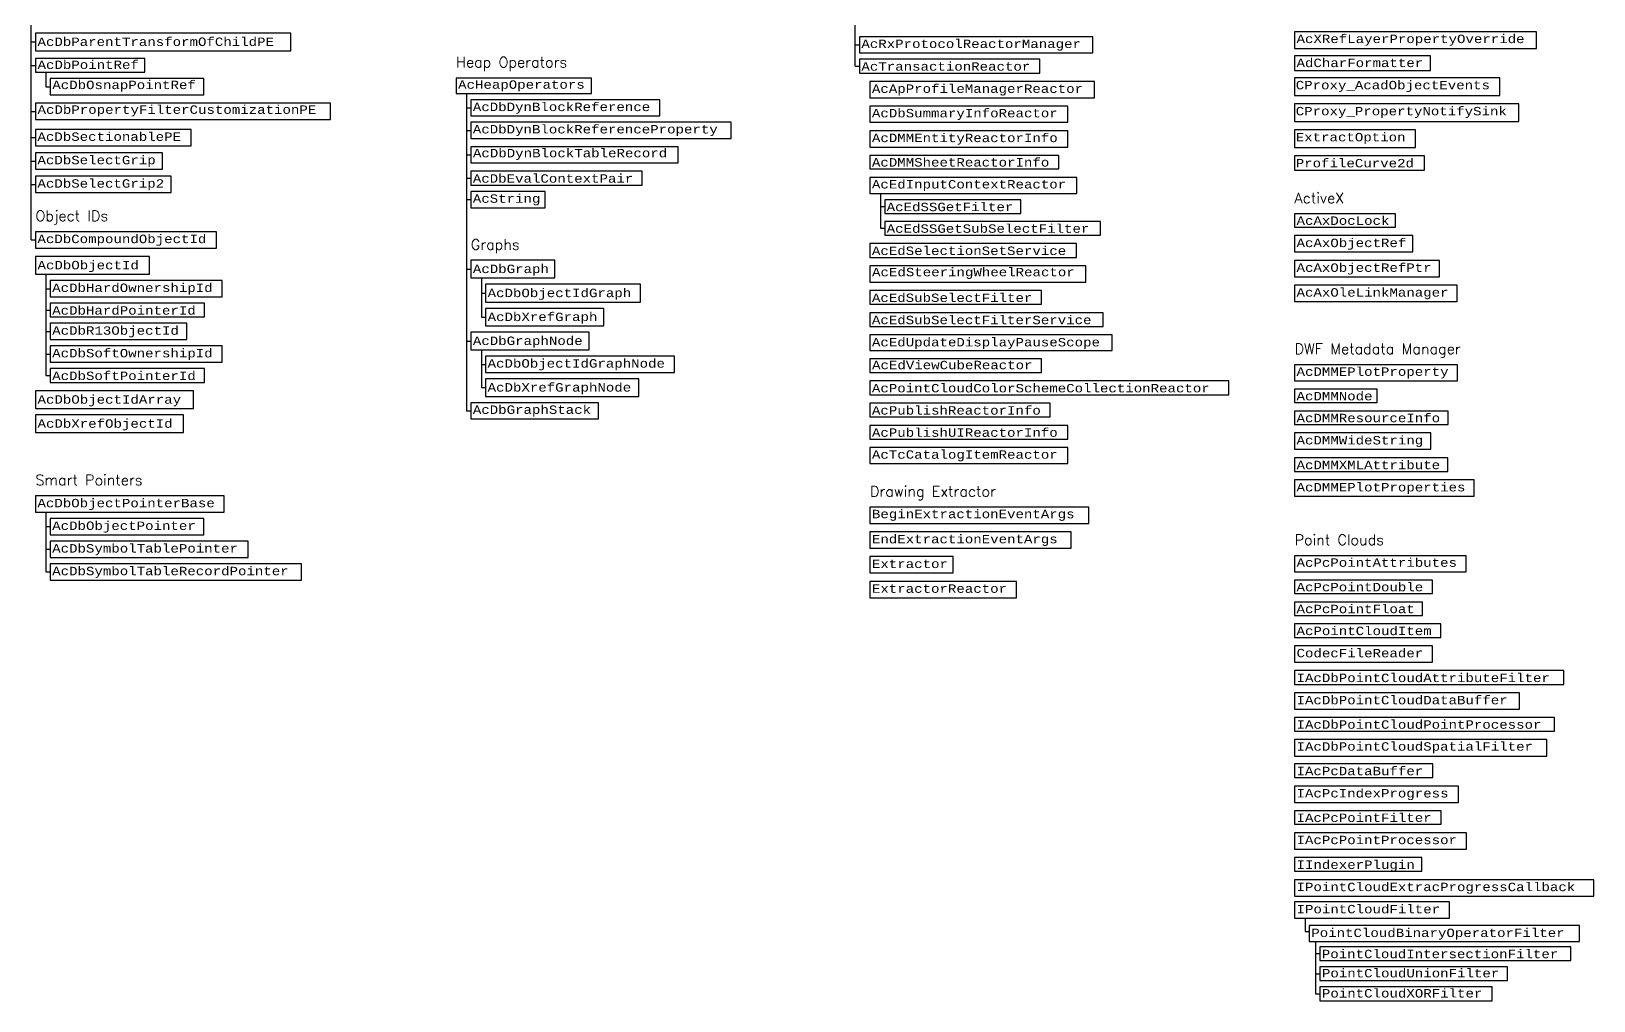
# Model space of a CAD drawing. Header units: inches. Extents: x 349 to 921, y -346 to 10.
# Drawn here: x 429 to 503.1, y -129 to -83 of the extents above; entities that cross this region are included whole.
import ezdxf

# ---------------------------------------------------------------- set-up
doc = ezdxf.new("R2010")
doc.units = ezdxf.units.IN
doc.header["$MEASUREMENT"] = 0
for name, color, linetype in [('ObjectARX 2009 Unmanaged classes', 7, 'Continuous'), ('ObjectARX 2010 Unmanaged classes', 7, 'Continuous'), ('Unmanaged classes', 7, 'Continuous'), ('Unmanaged classes w .NET Wrappers', 3, 'Continuous')]:
    doc.layers.add(name, color=color, linetype=linetype)
doc.styles.add('Categories', font='romanc.shx', dxfattribs={"height": 0.5})
doc.styles.get("Standard").update_dxf_attribs({"font": 'cour.ttf'})
doc.styles.add('Unmanaged', font='cour.ttf', dxfattribs={"height": 0.2})

msp = doc.modelspace()

# ---------------------------------------------------------------- linework, layer by layer
for p, q in [((428.968, -92.926), (428.968, -0.743)), ((468.078, -84.679), (468.078, -0.743)), ((428.968, -83.531), (429.168, -83.531)), ((468.078, -83.671), (468.278, -83.671)), ((428.968, -84.642), (429.168, -84.642)), ((429.668, -84.969), (429.668, -85.657)), ((468.078, -84.679), (468.278, -84.679)), ((429.668, -85.657), (429.868, -85.657)), ((449.634, -85.985), (449.634, -101.039)), ((449.634, -86.666), (449.834, -86.666)), ((428.968, -86.832), (429.168, -86.832)), ((428.968, -88.072), (429.168, -88.072)), ((449.634, -87.727), (449.834, -87.727)), ((449.634, -88.888), (449.834, -88.888)), ((428.968, -89.183), (429.168, -89.183)), ((428.968, -90.293), (429.168, -90.293)), ((449.634, -89.996), (449.834, -89.996)), ((449.634, -91.011), (449.834, -91.011)), ((469.278, -90.719), (469.278, -92.374)), ((469.278, -91.347), (469.478, -91.347)), ((469.278, -92.374), (469.478, -92.374)), ((428.968, -92.926), (429.168, -92.926)), ((428.968, -92.926), (429.168, -92.926)), ((429.668, -94.556), (429.668, -99.364)), ((449.634, -94.316), (449.834, -94.316)), ((450.334, -94.734), (450.334, -96.594)), ((429.668, -95.244), (429.868, -95.244)), ((450.334, -95.455), (450.534, -95.455)), ((429.668, -96.259), (429.868, -96.259)), ((450.334, -96.594), (450.534, -96.594)), ((429.668, -97.274), (429.868, -97.274)), ((449.634, -97.73), (449.834, -97.73)), ((429.668, -98.349), (429.868, -98.349)), ((450.334, -98.148), (450.334, -99.941)), ((429.668, -99.364), (429.868, -99.364)), ((450.334, -98.835), (450.534, -98.835)), ((450.334, -99.941), (450.534, -99.941)), ((449.634, -101.039), (449.834, -101.039)), ((429.668, -105.853), (429.668, -108.691)), ((429.668, -106.54), (429.868, -106.54)), ((429.668, -107.616), (429.868, -107.616)), ((429.668, -108.691), (429.868, -108.691)), ((489.431, -125.129), (489.431, -125.757)), ((489.431, -125.757), (489.631, -125.757)), ((489.931, -126.231), (489.931, -128.719)), ((489.931, -126.81), (490.131, -126.81)), ((489.931, -127.764), (490.131, -127.764)), ((489.931, -128.719), (490.131, -128.719))]:
    msp.add_line(p, q)
for points in [[(488.931, -83.056), (488.931, -83.843), (500.423, -83.843), (500.423, -83.056)], [(429.168, -83.11), (429.168, -83.953), (441.285, -83.953), (441.285, -83.11)], [(468.278, -83.29), (468.278, -84.052), (479.357, -84.052), (479.357, -83.29)], [(429.168, -84.314), (429.168, -84.969), (434.365, -84.969), (434.365, -84.314)], [(468.278, -84.352), (468.278, -85.006), (476.836, -85.006), (476.836, -84.352)], [(488.931, -84.196), (488.931, -84.89), (495.389, -84.89), (495.389, -84.196)], [(429.868, -85.269), (429.868, -86.044), (437.166, -86.044), (437.166, -85.269)], [(449.134, -85.244), (449.134, -85.985), (455.56, -85.985), (455.56, -85.244)], [(488.931, -85.236), (488.931, -86.071), (498.681, -86.071), (498.681, -85.236)], [(468.778, -85.406), (468.778, -86.182), (479.437, -86.182), (479.437, -85.406)], [(429.168, -86.444), (429.168, -87.22), (443.174, -87.22), (443.174, -86.444)], [(449.834, -86.285), (449.834, -87.046), (458.798, -87.046), (458.798, -86.285)], [(468.778, -86.582), (468.778, -87.343), (478.176, -87.343), (478.176, -86.582)], [(488.931, -86.471), (488.931, -87.306), (499.572, -87.306), (499.572, -86.471)], [(449.834, -87.346), (449.834, -88.107), (462.195, -88.107), (462.195, -87.346)], [(429.168, -87.685), (429.168, -88.46), (436.556, -88.46), (436.556, -87.685)], [(468.778, -87.743), (468.778, -88.518), (478.166, -88.518), (478.166, -87.743)], [(488.931, -87.706), (488.931, -88.542), (494.67, -88.542), (494.67, -87.706)], [(429.168, -88.795), (429.168, -89.57), (435.205, -89.57), (435.205, -88.795)], [(449.834, -88.507), (449.834, -89.268), (459.681, -89.268), (459.681, -88.507)], [(468.778, -88.918), (468.778, -89.558), (477.746, -89.558), (477.746, -88.918)], [(488.931, -88.942), (488.931, -89.622), (495.095, -89.622), (495.095, -88.942)], [(449.834, -89.668), (449.834, -90.323), (457.972, -90.323), (457.972, -89.668)], [(429.168, -89.905), (429.168, -90.681), (435.611, -90.681), (435.611, -89.905)], [(468.778, -89.958), (468.778, -90.719), (478.596, -90.719), (478.596, -89.958)], [(449.834, -90.623), (449.834, -91.398), (453.363, -91.398), (453.363, -90.623)], [(469.478, -91.019), (469.478, -91.674), (475.935, -91.674), (475.935, -91.019)], [(488.931, -91.686), (488.931, -92.326), (493.728, -92.326), (493.728, -91.686)], [(429.168, -92.538), (429.168, -93.313), (437.754, -93.313), (437.754, -92.538)], [(429.168, -92.538), (429.168, -93.313), (437.754, -93.313), (437.754, -92.538)], [(469.478, -92.047), (469.478, -92.701), (479.717, -92.701), (479.717, -92.047)], [(468.778, -93.101), (468.778, -93.756), (478.582, -93.756), (478.582, -93.101)], [(488.931, -92.726), (488.931, -93.502), (494.549, -93.502), (494.549, -92.726)], [(429.168, -93.713), (429.168, -94.556), (434.588, -94.556), (434.588, -93.713)], [(449.834, -93.898), (449.834, -94.734), (453.827, -94.734), (453.827, -93.898)], [(468.778, -94.156), (468.778, -94.932), (479.017, -94.932), (479.017, -94.156)], [(488.931, -93.902), (488.931, -94.677), (495.809, -94.677), (495.809, -93.902)], [(429.868, -94.856), (429.868, -95.631), (438.034, -95.631), (438.034, -94.856)], [(450.534, -95.034), (450.534, -95.877), (457.891, -95.877), (457.891, -95.034)], [(468.778, -95.332), (468.778, -95.986), (476.916, -95.986), (476.916, -95.332)], [(488.931, -95.077), (488.931, -95.853), (496.649, -95.853), (496.649, -95.077)], [(429.868, -95.931), (429.868, -96.586), (437.194, -96.586), (437.194, -95.931)], [(450.534, -96.177), (450.534, -97.012), (456.153, -97.012), (456.153, -96.177)], [(468.778, -96.386), (468.778, -97.041), (479.842, -97.041), (479.842, -96.386)], [(429.868, -96.886), (429.868, -97.662), (436.354, -97.662), (436.354, -96.886)], [(449.834, -97.312), (449.834, -98.148), (455.443, -98.148), (455.443, -97.312)], [(468.778, -97.441), (468.778, -98.176), (480.281, -98.176), (480.281, -97.441)], [(429.868, -97.962), (429.868, -98.737), (438.034, -98.737), (438.034, -97.962)], [(450.534, -98.448), (450.534, -99.223), (459.498, -99.223), (459.498, -98.448)], [(468.778, -98.568), (468.778, -99.223), (476.916, -99.223), (476.916, -98.568)], [(429.868, -99.037), (429.868, -99.692), (437.194, -99.692), (437.194, -99.037)], [(488.931, -98.853), (488.931, -99.614), (496.671, -99.614), (496.671, -98.853)], [(429.168, -100.092), (429.168, -100.934), (436.674, -100.934), (436.674, -100.092)], [(450.534, -99.523), (450.534, -100.359), (457.804, -100.359), (457.804, -99.523)], [(468.778, -99.623), (468.778, -100.277), (485.805, -100.277), (485.805, -99.623)], [(488.931, -100.014), (488.931, -100.654), (492.853, -100.654), (492.853, -100.014)], [(449.834, -100.659), (449.834, -101.42), (455.891, -101.42), (455.891, -100.659)], [(468.778, -100.677), (468.778, -101.332), (477.326, -101.332), (477.326, -100.677)], [(429.168, -101.234), (429.168, -102.077), (436.189, -102.077), (436.189, -101.234)], [(488.931, -101.054), (488.931, -101.694), (496.219, -101.694), (496.219, -101.054)], [(468.778, -101.732), (468.778, -102.387), (478.166, -102.387), (478.166, -101.732)], [(488.931, -102.094), (488.931, -102.87), (495.401, -102.87), (495.401, -102.094)], [(468.778, -102.787), (468.778, -103.548), (478.176, -103.548), (478.176, -102.787)], [(488.931, -103.27), (488.931, -103.924), (496.214, -103.924), (496.214, -103.27)], [(488.931, -104.324), (488.931, -105.1), (497.458, -105.1), (497.458, -104.324)], [(429.168, -105.077), (429.168, -105.853), (438.132, -105.853), (438.132, -105.077)], [(468.778, -105.612), (468.778, -106.387), (479.168, -106.387), (479.168, -105.612)], [(429.868, -106.153), (429.868, -106.928), (437.166, -106.928), (437.166, -106.153)], [(468.778, -106.787), (468.778, -107.563), (478.331, -107.563), (478.331, -106.787)], [(429.868, -107.228), (429.868, -108.003), (439.267, -108.003), (439.267, -107.228)], [(468.778, -107.963), (468.778, -108.738), (472.725, -108.738), (472.725, -107.963)], [(488.931, -107.918), (488.931, -108.679), (497.083, -108.679), (497.083, -107.918)], [(429.868, -108.303), (429.868, -109.079), (441.788, -109.079), (441.788, -108.303)], [(468.778, -109.138), (468.778, -109.913), (475.737, -109.913), (475.737, -109.138)], [(488.931, -109.079), (488.931, -109.719), (495.478, -109.719), (495.478, -109.079)], [(488.931, -110.119), (488.931, -110.759), (495.012, -110.759), (495.012, -110.119)], [(488.931, -111.159), (488.931, -111.8), (495.869, -111.8), (495.869, -111.159)], [(488.931, -112.2), (488.931, -112.975), (495.477, -112.975), (495.477, -112.2)], [(488.931, -113.375), (488.931, -114.03), (501.715, -114.03), (501.715, -113.375)], [(488.931, -114.43), (488.931, -115.205), (499.61, -115.205), (499.61, -114.43)], [(488.931, -115.605), (488.931, -116.246), (501.272, -116.246), (501.272, -115.605)], [(488.931, -116.646), (488.931, -117.431), (500.903, -117.431), (500.903, -116.646)], [(488.931, -117.799), (488.931, -118.453), (495.498, -118.453), (495.498, -117.799)], [(488.931, -118.853), (488.931, -119.629), (496.714, -119.629), (496.714, -118.853)], [(488.931, -120.029), (488.931, -120.669), (495.884, -120.669), (495.884, -120.029)], [(488.931, -121.069), (488.931, -121.844), (497.09, -121.844), (497.09, -121.069)], [(488.931, -122.244), (488.931, -122.899), (494.975, -122.899), (494.975, -122.244)], [(488.931, -123.299), (488.931, -124.075), (503.133, -124.075), (503.133, -123.299)], [(488.931, -124.354), (488.931, -125.129), (496.282, -125.129), (496.282, -124.354)], [(489.631, -125.479), (489.631, -126.231), (502.46, -126.231), (502.46, -125.479)], [(490.131, -126.482), (490.131, -127.137), (502.047, -127.137), (502.047, -126.482)], [(490.131, -127.437), (490.131, -128.092), (499.045, -128.092), (499.045, -127.437)], [(490.131, -128.392), (490.131, -129.046), (498.317, -129.046), (498.317, -128.392)]]:
    msp.add_lwpolyline(points, close=True)

# ---------------------------------------------------------------- texts
at = {"color": 1, "char_height": 0.5, "attachment_point": 1, "style": 'Categories'}
for s, insert, width in [('Heap Operators', (449.134, -84.244), 6.42598), ('ActiveX', (488.931, -90.686), 4.79624), ('Object IDs', (429.168, -91.538), 5.41932), ('Graphs', (449.834, -92.898), 4.77846), ('DWF Metadata Manager', (488.931, -97.85), 10.99971), ('Smart Pointers', (429.168, -104.077), 8.96376), ('Drawing Extractor', (468.778, -104.612), 8.99225), ('Point Clouds', (488.931, -106.915), 10.99971)]:
    msp.add_mtext(s, dxfattribs=dict(at, insert=insert, width=width))
at = {"layer": 'ObjectARX 2009 Unmanaged classes', "char_height": 0.4, "attachment_point": 1}
for s, insert in [('{\\Fcourier new;AcDbPointRef}', (429.268, -84.414)), ('{\\Fcourier new;AcDbOsnapPointRef}', (429.968, -85.369)), ('{\\Fcourier new;AcDbPropertyFilterCustomizationPE}', (429.268, -86.544)), ('{\\Fcourier new;AcDbDynBlockTableRecord}', (449.934, -88.607)), ('{\\Fcourier new;AcEdSteeringWheelReactor}', (468.878, -94.256)), ('{\\Fcourier new;AcEdViewCubeReactor}', (468.878, -98.668)), ('{\\Fcourier new|c0;PointCloudUnionFilter}', (490.231, -127.537)), ('{\\Fcourier new|c0;PointCloudXORFilter}', (490.231, -128.492))]:
    msp.add_mtext(s, dxfattribs=dict(at, insert=insert))
at = {"layer": 'ObjectARX 2010 Unmanaged classes', "style": 'Unmanaged'}
msp.add_text('AcDbCompoundObjectId', height=0.4, dxfattribs=at).set_placement((429.263, -93.081))
at = {"layer": 'Unmanaged classes', "style": 'Unmanaged'}
for s, p in [('AcDbParentTransformOfChildPE', (429.266, -83.722)), ('AcRxProtocolReactorManager', (468.372, -83.82)), ('AcXRefLayerPropertyOverride', (489.026, -83.585)), ('AcTransactionReactor', (468.372, -84.895)), ('AdCharFormatter', (489.026, -84.725)), ('AcHeapOperators', (449.229, -85.753)), ('AcApProfileManagerReactor', (468.872, -85.95)), ('CProxy_AcadObjectEvents', (488.988, -85.779)), ('AcDbDynBlockReference', (449.929, -86.814)), ('AcDbSummaryInfoReactor', (468.872, -87.111)), ('CProxy_PropertyNotifySink', (488.988, -87.015)), ('AcDbDynBlockReferenceProperty', (449.929, -87.875)), ('AcDbSectionablePE', (429.263, -88.228)), ('AcDMMEntityReactorInfo', (468.872, -88.286)), ('AcDbSelectGrip', (429.263, -89.338)), ('AcDMMSheetReactorInfo', (468.872, -89.447)), ('AcDbSelectGrip2', (429.263, -90.449)), ('AcDbEvalContextPair', (449.929, -90.212)), ('AcEdInputContextReactor', (468.872, -90.487)), ('AcString', (449.929, -91.166)), ('AcEdSSGetFilter', (469.572, -91.563)), ('AcAxDocLock', (489.026, -92.215)), ('AcEdSSGetSubSelectFilter', (469.572, -92.59)), ('AcEdSelectionSetService', (468.872, -93.645)), ('AcAxObjectRef', (489.026, -93.27)), ('AcAxObjectRefPtr', (489.026, -94.445)), ('AcDbHardOwnershipId', (429.963, -95.4)), ('AcEdSubSelectFilter', (468.872, -95.875)), ('AcAxOleLinkManager', (489.026, -95.621)), ('AcDbHardPointerId', (429.963, -96.475)), ('AcDbR13ObjectId', (429.963, -97.43)), ('AcEdSubSelectFilterService', (468.872, -96.93)), ('AcEdUpdateDisplayPauseScope', (468.872, -97.984)), ('AcDbSoftOwnershipId', (429.963, -98.505)), ('AcDbObjectIdGraphNode', (450.629, -98.991)), ('AcDbSoftPointerId', (429.963, -99.58)), ('AcDMMEPlotProperty', (489.026, -99.382)), ('AcPointCloudColorSchemeCollectionReactor', (468.872, -100.166)), ('AcDMMNode', (489.026, -100.543)), ('AcDbGraphStack', (449.929, -101.188)), ('AcPublishReactorInfo', (468.872, -101.221)), ('AcDMMResourceInfo', (489.026, -101.583)), ('AcPublishUIReactorInfo', (468.872, -102.275)), ('AcDMMWideString', (489.026, -102.638)), ('AcTcCatalogItemReactor', (468.872, -103.316)), ('AcDMMXMLAttribute', (489.026, -103.813)), ('AcDMMEPlotProperties', (489.026, -104.868)), ('AcDbObjectPointerBase', (429.263, -105.621)), ('AcDbObjectPointer', (429.963, -106.696)), ('AcDbSymbolTablePointer', (429.963, -107.771)), ('AcPcPointAttributes', (489.026, -108.447)), ('AcDbSymbolTableRecordPointer', (429.963, -108.847)), ('AcPcPointDouble', (489.026, -109.608)), ('AcPcPointFloat', (489.026, -110.648)), ('AcPointCloudItem', (489.026, -111.689)), ('CodecFileReader', (489.026, -112.743)), ('IAcDbPointCloudAttributeFilter', (489.026, -113.919)), ('IAcDbPointCloudDataBuffer', (489.026, -114.973)), ('IAcDbPointCloudPointProcessor', (489.026, -116.134)), ('IAcDbPointCloudSpatialFilter', (489.026, -117.175)), ('IAcPcDataBuffer', (489.026, -118.342)), ('IAcPcIndexProgress', (489.026, -119.397)), ('IAcPcPointFilter', (489.026, -120.558)), ('IAcPcPointProcessor', (489.026, -121.613)), ('IIndexerPlugin', (489.026, -122.788)), ('IPointCloudFilter', (489.026, -124.897)), ('PointCloudBinaryOperatorFilter', (489.726, -126.022)), ('PointCloudIntersectionFilter', (490.226, -127.026))]:
    msp.add_text(s, height=0.4, dxfattribs=at).set_placement(p)
at = {"layer": 'Unmanaged classes w .NET Wrappers', "style": 'Unmanaged'}
for s, p in [('ExtractOption', (488.988, -88.25)), ('ProfileCurve2d', (488.988, -89.485)), ('AcDbObjectId', (429.266, -94.325)), ('AcDbGraph', (449.931, -94.503)), ('AcDbObjectIdGraph', (450.631, -95.646)), ('AcDbXrefGraph', (450.631, -96.781)), ('AcDbGraphNode', (449.931, -97.917)), ('AcDbXrefGraphNode', (450.631, -100.128)), ('AcDbObjectIdArray', (429.266, -100.703)), ('AcDbXrefObjectId', (429.266, -101.846)), ('BeginExtractionEventArgs ', (468.872, -106.141)), ('EndExtractionEventArgs ', (468.872, -107.331)), ('Extractor ', (468.872, -108.506)), ('ExtractorReactor ', (468.872, -109.681)), ('IPointCloudExtracProgressCallback', (489.026, -123.843))]:
    msp.add_text(s, height=0.4, dxfattribs=at).set_placement(p)

doc.saveas('drawing.dxf')
